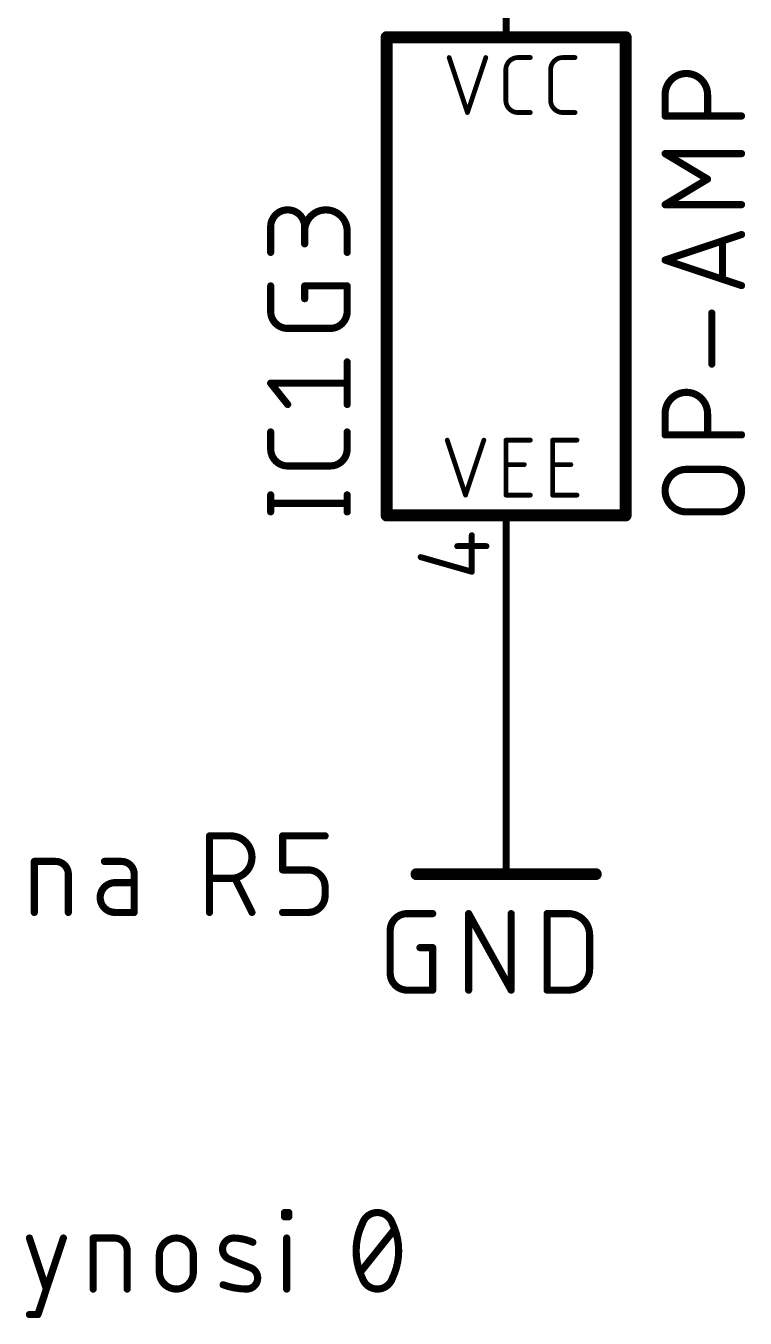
# Model space of a CAD drawing. Extents: x 5 to 171, y -44 to 47.
# Drawn here: x 73.61 to 88.9, y -43.72 to -16.27 of the extents above; entities that cross this region are included whole.
import ezdxf

# ---------------------------------------------------------------- set-up
doc = ezdxf.new("R2010")
doc.units = 0
for name, color, linetype in [('91', 122, 'CONTINUOUS'), ('94', 12, 'CONTINUOUS'), ('95', 251, 'CONTINUOUS'), ('96', 251, 'CONTINUOUS'), ('97', 251, 'CONTINUOUS')]:
    doc.layers.add(name, color=color, linetype=linetype)

msp = doc.modelspace()

# ---------------------------------------------------------------- linework, layer by layer
at = {"layer": '91', "const_width": 0.1524}
msp.add_lwpolyline([(83.82, -31.75), (83.82, -29.21)], dxfattribs=at)
at = {"layer": '91', "const_width": 0.0762}
for points in [[(83.8581, -29.21, 1), (83.7819, -29.21)], [(83.7819, -31.75, 1), (83.8581, -31.75)]]:
    msp.add_lwpolyline(points, format="xyb", dxfattribs=at)
at = {"layer": '94'}
for points, const_width in [([(83.82, -13.97), (83.82, -16.51)], 0.1524), ([(81.28, -16.51), (86.36, -16.51)], 0.254), ([(81.28, -26.67), (81.28, -16.51)], 0.254), ([(86.36, -16.51), (86.36, -26.67)], 0.254), ([(82.6088, -16.9418), (82.9983, -18.1102)], 0.1016), ([(82.9983, -18.1102), (83.3877, -16.9418)], 0.1016), ([(84.073, -16.9418), (84.3327, -16.9418)], 0.1016), ([(85.0255, -16.9418), (85.2852, -16.9418)], 0.1016), ([(83.8134, -17.8506), (83.8134, -17.2014)], 0.1016), ([(84.7659, -17.8506), (84.7659, -17.2014)], 0.1016), ([(84.3327, -18.1102), (84.073, -18.1102)], 0.1016), ([(85.2852, -18.1102), (85.0255, -18.1102)], 0.1016), ([(82.5679, -25.0698), (82.9574, -26.2382)], 0.1016), ([(82.9574, -26.2382), (83.3469, -25.0698)], 0.1016), ([(83.8162, -26.2382), (83.8162, -25.0698)], 0.1016), ([(83.8162, -25.0698), (84.3355, -25.0698)], 0.1016), ([(84.8068, -26.2382), (84.8068, -25.0698)], 0.1016), ([(84.8068, -25.0698), (85.3261, -25.0698)], 0.1016), ([(83.8162, -25.5891), (84.2057, -25.5891)], 0.1016), ([(84.8068, -25.5891), (85.1963, -25.5891)], 0.1016), ([(84.3355, -26.2382), (83.8162, -26.2382)], 0.1016), ([(85.3261, -26.2382), (84.8068, -26.2382)], 0.1016), ([(86.36, -26.67), (81.28, -26.67)], 0.254), ([(83.82, -29.21), (83.82, -26.67)], 0.1524), ([(83.82, -31.75), (83.82, -34.29)], 0.1524), ([(81.915, -34.29), (85.725, -34.29)], 0.254)]:
    msp.add_lwpolyline(points, dxfattribs=dict(at, const_width=const_width))
for points, const_width in [([(81.28, -16.4465, 1), (81.28, -16.5735)], 0.127), ([(81.3435, -16.51, 1), (81.2165, -16.51)], 0.127), ([(83.7819, -16.51, 1), (83.8581, -16.51)], 0.0762), ([(86.4235, -16.51, 1), (86.2965, -16.51)], 0.127), ([(86.36, -16.5735, 1), (86.36, -16.4465)], 0.127), ([(82.6329, -16.9338, 1), (82.5847, -16.9498)], 0.0508), ([(83.4118, -16.9498, 1), (83.3636, -16.9338)], 0.0508), ([(84.073, -16.9418, 0.4142), (83.8134, -17.2014)], 0.1016), ([(84.073, -16.9164, 1), (84.073, -16.9672)], 0.0508), ([(84.073, -16.9672, 1), (84.073, -16.9164)], 0.0508), ([(84.3327, -16.9672, 1), (84.3327, -16.9164)], 0.0508), ([(85.0255, -16.9418, 0.4142), (84.7659, -17.2014)], 0.1016), ([(85.0255, -16.9164, 1), (85.0255, -16.9672)], 0.0508), ([(85.0255, -16.9672, 1), (85.0255, -16.9164)], 0.0508), ([(85.2852, -16.9672, 1), (85.2852, -16.9164)], 0.0508), ([(83.8388, -17.2014, 1), (83.788, -17.2014)], 0.0508), ([(83.788, -17.2014, 1), (83.8388, -17.2014)], 0.0508), ([(84.7913, -17.2014, 1), (84.7405, -17.2014)], 0.0508), ([(84.7405, -17.2014, 1), (84.7913, -17.2014)], 0.0508), ([(83.8134, -17.8506, 0.4142), (84.073, -18.1102)], 0.1016), ([(83.8388, -17.8506, 1), (83.788, -17.8506)], 0.0508), ([(83.788, -17.8506, 1), (83.8388, -17.8506)], 0.0508), ([(84.7659, -17.8506, 0.4142), (85.0255, -18.1102)], 0.1016), ([(84.7913, -17.8506, 1), (84.7405, -17.8506)], 0.0508), ([(84.7405, -17.8506, 1), (84.7913, -17.8506)], 0.0508), ([(82.9742, -18.1022, 1), (83.0224, -18.1182)], 0.0508), ([(82.9742, -18.1182, 1), (83.0224, -18.1022)], 0.0508), ([(84.073, -18.0848, 1), (84.073, -18.1356)], 0.0508), ([(84.073, -18.1356, 1), (84.073, -18.0848)], 0.0508), ([(84.3327, -18.1356, 1), (84.3327, -18.0848)], 0.0508), ([(85.0255, -18.0848, 1), (85.0255, -18.1356)], 0.0508), ([(85.0255, -18.1356, 1), (85.0255, -18.0848)], 0.0508), ([(85.2852, -18.1356, 1), (85.2852, -18.0848)], 0.0508), ([(82.592, -25.0618, 1), (82.5438, -25.0778)], 0.0508), ([(83.3709, -25.0778, 1), (83.3228, -25.0618)], 0.0508), ([(83.8416, -25.0698, 1), (83.7908, -25.0698)], 0.0508), ([(83.8162, -25.0444, 1), (83.8162, -25.0952)], 0.0508), ([(84.3355, -25.0952, 1), (84.3355, -25.0444)], 0.0508), ([(84.8322, -25.0698, 1), (84.7814, -25.0698)], 0.0508), ([(84.8068, -25.0444, 1), (84.8068, -25.0952)], 0.0508), ([(85.3261, -25.0952, 1), (85.3261, -25.0444)], 0.0508), ([(83.8162, -25.5637, 1), (83.8162, -25.6145)], 0.0508), ([(84.2057, -25.6145, 1), (84.2057, -25.5637)], 0.0508), ([(84.8068, -25.5637, 1), (84.8068, -25.6145)], 0.0508), ([(85.1963, -25.6145, 1), (85.1963, -25.5637)], 0.0508), ([(82.9333, -26.2302, 1), (82.9815, -26.2462)], 0.0508), ([(82.9333, -26.2462, 1), (82.9815, -26.2302)], 0.0508), ([(83.8162, -26.2128, 1), (83.8162, -26.2636)], 0.0508), ([(83.7908, -26.2382, 1), (83.8416, -26.2382)], 0.0508), ([(84.3355, -26.2636, 1), (84.3355, -26.2128)], 0.0508), ([(84.8068, -26.2128, 1), (84.8068, -26.2636)], 0.0508), ([(84.7814, -26.2382, 1), (84.8322, -26.2382)], 0.0508), ([(85.3261, -26.2636, 1), (85.3261, -26.2128)], 0.0508), ([(81.28, -26.6065, 1), (81.28, -26.7335)], 0.127), ([(81.2165, -26.67, 1), (81.3435, -26.67)], 0.127), ([(83.8581, -26.67, 1), (83.7819, -26.67)], 0.0762), ([(86.2965, -26.67, 1), (86.4235, -26.67)], 0.127), ([(86.36, -26.7335, 1), (86.36, -26.6065)], 0.127), ([(83.7819, -29.21, 1), (83.8581, -29.21)], 0.0762), ([(83.8581, -31.75, 1), (83.7819, -31.75)], 0.0762), ([(81.915, -34.2265, 1), (81.915, -34.3535)], 0.127), ([(83.7819, -34.29, 1), (83.8581, -34.29)], 0.0762), ([(85.725, -34.3535, 1), (85.725, -34.2265)], 0.127)]:
    msp.add_lwpolyline(points, format="xyb", dxfattribs=dict(at, const_width=const_width))
at = {"layer": '95'}
for points, const_width in [([(88.1013, -17.7324, 1), (87.1982, -17.7324)], 0.1524), ([(87.2363, -17.7324, 1), (87.1601, -17.7324)], 0.0762), ([(87.1601, -17.7324, 1), (87.2363, -17.7324)], 0.0762), ([(88.1394, -17.7324, 1), (88.0632, -17.7324)], 0.0762), ([(88.0632, -17.7324, 1), (88.1394, -17.7324)], 0.0762), ([(87.1982, -18.1458, 1), (87.1982, -18.222)], 0.0762), ([(88.8238, -18.222, 1), (88.8238, -18.1458)], 0.0762), ([(87.1601, -18.1839, 1), (87.2363, -18.1839)], 0.0762), ([(88.0632, -18.1839, 1), (88.1394, -18.1839)], 0.0762), ([(87.2178, -18.9505, 1), (87.1786, -19.0158)], 0.0762), ([(87.1982, -18.9451, 1), (87.1982, -19.0213)], 0.0762), ([(88.8238, -19.0213, 1), (88.8238, -18.9451)], 0.0762), ([(88.1209, -19.5577, 1), (88.0817, -19.4924)], 0.0762), ([(88.0817, -19.5577, 1), (88.1209, -19.4924)], 0.0762), ([(87.1982, -20.0288, 1), (87.1982, -20.105)], 0.0762), ([(87.1786, -20.0342, 1), (87.2178, -20.0996)], 0.0762), ([(88.8238, -20.105, 1), (88.8238, -20.0288)], 0.0762), ([(79.5387, -20.5393, 1), (78.8162, -20.5393)], 0.1524), ([(80.4418, -20.6296, 1), (79.5387, -20.6296)], 0.1524), ([(78.8543, -20.5393, 1), (78.7781, -20.5393)], 0.0762), ([(78.7781, -20.5393, 1), (78.8543, -20.5393)], 0.0762), ([(79.5768, -20.5393, 1), (79.5006, -20.5393)], 0.0762), ([(79.5006, -20.5393, 1), (79.5768, -20.5393)], 0.0762), ([(80.4799, -20.6296, 1), (80.4037, -20.6296)], 0.0762), ([(79.5006, -20.6296, 1), (79.5768, -20.6296)], 0.0762), ([(79.5006, -20.9006, 1), (79.5768, -20.9006)], 0.0762), ([(80.4037, -20.6296, 1), (80.4799, -20.6296)], 0.0762), ([(88.4555, -20.8381, 1), (88.3793, -20.8381)], 0.0762), ([(88.8358, -20.7387, 1), (88.8118, -20.6664)], 0.0762), ([(78.7781, -21.0812, 1), (78.8543, -21.0812)], 0.0762), ([(80.4037, -21.0812, 1), (80.4799, -21.0812)], 0.0762), ([(87.2102, -21.2083, 1), (87.1862, -21.2806)], 0.0762), ([(87.1862, -21.2083, 1), (87.2102, -21.2806)], 0.0762), ([(88.3793, -21.6509, 1), (88.4555, -21.6509)], 0.0762), ([(78.8543, -21.7933, 1), (78.7781, -21.7933)], 0.0762), ([(79.5768, -21.7933, 1), (79.5006, -21.7933)], 0.0762), ([(79.5387, -21.7552, 1), (79.5387, -21.8314)], 0.0762), ([(80.4799, -21.7933, 1), (80.4037, -21.7933)], 0.0762), ([(80.4418, -21.8314, 1), (80.4418, -21.7552)], 0.0762), ([(88.8118, -21.8225, 1), (88.8358, -21.7502)], 0.0762), ([(79.5006, -22.0642, 1), (79.5768, -22.0642)], 0.0762), ([(78.8162, -22.3352, 0.4142), (79.1774, -22.6964)], 0.1524), ([(78.8543, -22.3352, 1), (78.7781, -22.3352)], 0.0762), ([(78.7781, -22.3352, 1), (78.8543, -22.3352)], 0.0762), ([(80.0806, -22.6964, 0.4142), (80.4418, -22.3352)], 0.1524), ([(80.4799, -22.3352, 1), (80.4037, -22.3352)], 0.0762), ([(80.4037, -22.3352, 1), (80.4799, -22.3352)], 0.0762), ([(88.2297, -22.3699, 1), (88.1535, -22.3699)], 0.0762), ([(79.1774, -22.6583, 1), (79.1774, -22.7345)], 0.0762), ([(79.1774, -22.7345, 1), (79.1774, -22.6583)], 0.0762), ([(80.0806, -22.6583, 1), (80.0806, -22.7345)], 0.0762), ([(80.0806, -22.7345, 1), (80.0806, -22.6583)], 0.0762), ([(80.4799, -23.4085, 1), (80.4037, -23.4085)], 0.0762), ([(88.1535, -23.4537, 1), (88.2297, -23.4537)], 0.0762), ([(78.846, -23.8363, 1), (78.7864, -23.8839)], 0.0762), ([(78.8162, -23.822, 1), (78.8162, -23.8982)], 0.0762), ([(80.4418, -23.8982, 1), (80.4418, -23.822)], 0.0762), ([(88.1013, -24.5059, 1), (87.1982, -24.5059)], 0.1524), ([(79.1477, -24.3354, 1), (79.2072, -24.2878)], 0.0762), ([(80.4037, -24.3116, 1), (80.4799, -24.3116)], 0.0762), ([(87.2363, -24.5059, 1), (87.1601, -24.5059)], 0.0762), ([(88.1394, -24.5059, 1), (88.0632, -24.5059)], 0.0762), ([(87.1601, -24.5059, 1), (87.2363, -24.5059)], 0.0762), ([(88.0632, -24.5059, 1), (88.1394, -24.5059)], 0.0762), ([(78.8543, -24.8957, 1), (78.7781, -24.8957)], 0.0762), ([(80.4799, -24.8957, 1), (80.4037, -24.8957)], 0.0762), ([(87.1982, -24.9194, 1), (87.1982, -24.9956)], 0.0762), ([(87.1601, -24.9575, 1), (87.2363, -24.9575)], 0.0762), ([(88.0632, -24.9575, 1), (88.1394, -24.9575)], 0.0762), ([(88.8238, -24.9956, 1), (88.8238, -24.9194)], 0.0762), ([(78.8162, -25.2569, 0.4142), (79.1774, -25.6182)], 0.1524), ([(78.8543, -25.2569, 1), (78.7781, -25.2569)], 0.0762), ([(78.7781, -25.2569, 1), (78.8543, -25.2569)], 0.0762), ([(80.0806, -25.6182, 0.4142), (80.4418, -25.2569)], 0.1524), ([(80.4799, -25.2569, 1), (80.4037, -25.2569)], 0.0762), ([(80.4037, -25.2569, 1), (80.4799, -25.2569)], 0.0762), ([(79.1774, -25.5801, 1), (79.1774, -25.6563)], 0.0762), ([(79.1774, -25.6563, 1), (79.1774, -25.5801)], 0.0762), ([(80.0806, -25.5801, 1), (80.0806, -25.6563)], 0.0762), ([(80.0806, -25.6563, 1), (80.0806, -25.5801)], 0.0762), ([(87.6498, -25.6907, 1), (87.6498, -26.5938)], 0.1524), ([(87.6498, -25.6526, 1), (87.6498, -25.7288)], 0.0762), ([(87.6498, -25.7288, 1), (87.6498, -25.6526)], 0.0762), ([(88.3722, -26.5938, 1), (88.3722, -25.6907)], 0.1524), ([(88.3722, -25.6526, 1), (88.3722, -25.7288)], 0.0762), ([(88.3722, -25.7288, 1), (88.3722, -25.6526)], 0.0762), ([(78.8543, -26.2326, 1), (78.7781, -26.2326)], 0.0762), ([(78.8162, -26.3751, 1), (78.8162, -26.4513)], 0.0762), ([(80.4799, -26.2326, 1), (80.4037, -26.2326)], 0.0762), ([(80.4418, -26.4513, 1), (80.4418, -26.3751)], 0.0762), ([(78.7781, -26.5938, 1), (78.8543, -26.5938)], 0.0762), ([(80.4037, -26.5938, 1), (80.4799, -26.5938)], 0.0762), ([(87.6498, -26.5557, 1), (87.6498, -26.6319)], 0.0762), ([(87.6498, -26.6319, 1), (87.6498, -26.5557)], 0.0762), ([(88.3722, -26.5557, 1), (88.3722, -26.6319)], 0.0762), ([(88.3722, -26.6319, 1), (88.3722, -26.5557)], 0.0762), ([(83.1222, -27.0891, 1), (83.0587, -27.0891)], 0.0635), ([(82.78, -27.2902, 1), (82.78, -27.3537)], 0.0635), ([(83.4009, -27.3537, 1), (83.4009, -27.2902)], 0.0635), ([(82.0126, -27.5242, 1), (81.9952, -27.5853)], 0.0635), ([(83.0587, -27.8652, 1), (83.1222, -27.8652)], 0.0635), ([(83.0817, -27.8957, 1), (83.0992, -27.8347)], 0.0635)]:
    msp.add_lwpolyline(points, format="xyb", dxfattribs=dict(at, const_width=const_width))
for points, const_width in [([(87.1982, -18.1839), (87.1982, -17.7324)], 0.1524), ([(88.1013, -17.7324), (88.1013, -18.1839)], 0.1524), ([(88.8238, -18.1839), (87.1982, -18.1839)], 0.1524), ([(88.1013, -19.525), (87.1982, -18.9832)], 0.1524), ([(87.1982, -18.9832), (88.8238, -18.9832)], 0.1524), ([(87.1982, -20.0669), (88.1013, -19.525)], 0.1524), ([(88.8238, -20.0669), (87.1982, -20.0669)], 0.1524), ([(78.8162, -21.0812), (78.8162, -20.5393)], 0.1524), ([(79.5387, -20.5393), (79.5387, -20.9006)], 0.1524), ([(80.4418, -21.0812), (80.4418, -20.6296)], 0.1524), ([(87.1982, -21.2445), (88.8238, -20.7026)], 0.1524), ([(88.4174, -20.8381), (88.4174, -21.6509)], 0.1524), ([(88.8238, -21.7863), (87.1982, -21.2445)], 0.1524), ([(78.8162, -22.3352), (78.8162, -21.7933)], 0.1524), ([(79.5387, -22.0642), (79.5387, -21.7933)], 0.1524), ([(79.5387, -21.7933), (80.4418, -21.7933)], 0.1524), ([(80.4418, -21.7933), (80.4418, -22.3352)], 0.1524), ([(88.1916, -23.4537), (88.1916, -22.3699)], 0.1524), ([(80.0806, -22.6964), (79.1774, -22.6964)], 0.1524), ([(80.4418, -24.3116), (80.4418, -23.4085)], 0.1524), ([(79.1774, -24.3116), (78.8162, -23.8601)], 0.1524), ([(78.8162, -23.8601), (80.4418, -23.8601)], 0.1524), ([(87.1982, -24.9575), (87.1982, -24.5059)], 0.1524), ([(88.1013, -24.5059), (88.1013, -24.9575)], 0.1524), ([(78.8162, -25.2569), (78.8162, -24.8957)], 0.1524), ([(80.4418, -24.8957), (80.4418, -25.2569)], 0.1524), ([(88.8238, -24.9575), (87.1982, -24.9575)], 0.1524), ([(80.0806, -25.6182), (79.1774, -25.6182)], 0.1524), ([(87.6498, -25.6907), (88.3722, -25.6907)], 0.1524), ([(78.8162, -26.5938), (78.8162, -26.2326)], 0.1524), ([(78.8162, -26.4132), (80.4418, -26.4132)], 0.1524), ([(80.4418, -26.5938), (80.4418, -26.2326)], 0.1524), ([(88.3722, -26.5938), (87.6498, -26.5938)], 0.1524), ([(83.0905, -27.8652), (83.0905, -27.0891)], 0.127), ([(82.78, -27.3219), (83.4009, -27.3219)], 0.127), ([(82.0039, -27.5548), (83.0905, -27.8652)], 0.127)]:
    msp.add_lwpolyline(points, dxfattribs=dict(at, const_width=const_width))
at = {"layer": '96'}
for points, const_width in [([(81.7174, -35.1282, 0.4142), (81.3562, -35.4894)], 0.1524), ([(81.7174, -35.0901, 1), (81.7174, -35.1663)], 0.0762), ([(81.7174, -35.1663, 1), (81.7174, -35.0901)], 0.0762), ([(82.2593, -35.1663, 1), (82.2593, -35.0901)], 0.0762), ([(83.0616, -35.1282, 1), (82.9854, -35.1282)], 0.0762), ([(83.0568, -35.1097, 1), (82.9902, -35.1467)], 0.0762), ([(83.9647, -35.1282, 1), (83.8885, -35.1282)], 0.0762), ([(84.729, -35.1282, 1), (84.6528, -35.1282)], 0.0762), ([(84.6909, -35.0901, 1), (84.6909, -35.1663)], 0.0762), ([(85.594, -35.5798, 0.4142), (85.1424, -35.1282)], 0.1524), ([(85.1424, -35.0901, 1), (85.1424, -35.1663)], 0.0762), ([(85.1424, -35.1663, 1), (85.1424, -35.0901)], 0.0762), ([(81.3943, -35.4894, 1), (81.3181, -35.4894)], 0.0762), ([(81.3181, -35.4894, 1), (81.3943, -35.4894)], 0.0762), ([(85.6321, -35.5798, 1), (85.5559, -35.5798)], 0.0762), ([(85.5559, -35.5798, 1), (85.6321, -35.5798)], 0.0762), ([(81.9884, -35.8126, 1), (81.9884, -35.8888)], 0.0762), ([(82.2974, -35.8507, 1), (82.2212, -35.8507)], 0.0762), ([(82.2593, -35.8888, 1), (82.2593, -35.8126)], 0.0762), ([(85.1424, -36.7538, 0.4142), (85.594, -36.3022)], 0.1524), ([(85.6321, -36.3022, 1), (85.5559, -36.3022)], 0.0762), ([(81.3562, -36.3926, 0.4142), (81.7174, -36.7538)], 0.1524), ([(81.3943, -36.3926, 1), (81.3181, -36.3926)], 0.0762), ([(81.3181, -36.3926, 1), (81.3943, -36.3926)], 0.0762), ([(85.5559, -36.3022, 1), (85.6321, -36.3022)], 0.0762), ([(81.7174, -36.7157, 1), (81.7174, -36.7919)], 0.0762), ([(81.7174, -36.7919, 1), (81.7174, -36.7157)], 0.0762), ([(82.2212, -36.7538, 1), (82.2974, -36.7538)], 0.0762), ([(82.2593, -36.7919, 1), (82.2593, -36.7157)], 0.0762), ([(82.9854, -36.7538, 1), (83.0616, -36.7538)], 0.0762), ([(83.8885, -36.7538, 1), (83.9647, -36.7538)], 0.0762), ([(83.8933, -36.7723, 1), (83.9599, -36.7353)], 0.0762), ([(84.6909, -36.7157, 1), (84.6909, -36.7919)], 0.0762), ([(84.6528, -36.7538, 1), (84.729, -36.7538)], 0.0762), ([(85.1424, -36.7157, 1), (85.1424, -36.7919)], 0.0762), ([(85.1424, -36.7919, 1), (85.1424, -36.7157)], 0.0762)]:
    msp.add_lwpolyline(points, format="xyb", dxfattribs=dict(at, const_width=const_width))
at = {"layer": '96', "const_width": 0.1524}
for points in [[(81.7174, -35.1282), (82.2593, -35.1282)], [(83.0235, -36.7538), (83.0235, -35.1282)], [(83.0235, -35.1282), (83.9266, -36.7538)], [(83.9266, -36.7538), (83.9266, -35.1282)], [(84.6909, -36.7538), (84.6909, -35.1282)], [(84.6909, -35.1282), (85.1424, -35.1282)], [(81.3562, -36.3926), (81.3562, -35.4894)], [(85.594, -35.5798), (85.594, -36.3022)], [(81.9884, -35.8507), (82.2593, -35.8507)], [(82.2593, -35.8507), (82.2593, -36.7538)], [(82.2593, -36.7538), (81.7174, -36.7538)], [(85.1424, -36.7538), (84.6909, -36.7538)]]:
    msp.add_lwpolyline(points, dxfattribs=at)
at = {"layer": '97', "const_width": 0.1524}
for points in [[(77.5156, -35.1028), (77.5156, -33.4772)], [(77.5156, -33.4772), (77.9671, -33.4772)], [(79.0696, -34.1997), (79.0696, -33.4772)], [(79.0696, -33.4772), (79.9727, -33.4772)], [(73.7931, -35.1028), (73.7931, -34.0191)], [(73.7931, -34.0191), (74.2447, -34.0191)], [(75.6442, -34.0191), (75.2829, -34.0191)], [(74.5156, -34.29), (74.5156, -35.1028)], [(75.9151, -35.1028), (75.9151, -34.29)], [(77.9671, -34.3803), (77.5156, -34.3803)], [(78.4187, -35.1028), (78.0575, -34.3803)], [(79.6114, -34.1997), (79.0696, -34.1997)], [(75.9151, -34.4706), (75.5087, -34.4706)], [(79.9727, -34.7416), (79.9727, -34.5609)], [(75.5087, -35.1028), (75.9151, -35.1028)], [(79.0696, -35.1028), (79.6114, -35.1028)], [(79.1112, -41.5685), (79.1112, -41.4782)], [(79.1112, -41.4782), (79.2015, -41.4782)], [(79.2015, -41.4782), (79.2015, -41.5685)], [(79.2015, -41.5685), (79.1112, -41.5685)], [(73.6889, -42.0201), (74.0502, -43.1038)], [(73.8696, -43.6457), (74.4114, -42.0201)], [(75.0436, -43.1038), (75.0436, -42.0201)], [(75.0436, -42.0201), (75.4952, -42.0201)], [(79.1564, -43.1038), (79.1564, -42.0201)], [(80.723, -42.7426), (81.4455, -41.8394)], [(75.7661, -42.291), (75.7661, -43.1038)], [(76.4504, -42.7426), (76.4504, -42.3813)], [(77.1729, -42.3813), (77.1729, -42.7426)], [(78.3922, -42.6522), (77.9406, -42.4716)], [(73.6889, -43.6457), (73.8696, -43.6457)]]:
    msp.add_lwpolyline(points, dxfattribs=at)
at = {"layer": '97'}
for points, const_width in [([(77.5537, -33.4772, 1), (77.4775, -33.4772)], 0.0762), ([(77.5156, -33.4391, 1), (77.5156, -33.5153)], 0.0762), ([(77.9671, -34.3803, 1), (77.9671, -33.4772)], 0.1524), ([(77.9671, -33.4391, 1), (77.9671, -33.5153)], 0.0762), ([(77.9671, -33.5153, 1), (77.9671, -33.4391)], 0.0762), ([(79.1077, -33.4772, 1), (79.0315, -33.4772)], 0.0762), ([(79.0696, -33.4391, 1), (79.0696, -33.5153)], 0.0762), ([(79.9727, -33.5153, 1), (79.9727, -33.4391)], 0.0762), ([(73.8312, -34.0191, 1), (73.755, -34.0191)], 0.0762), ([(73.7931, -33.981, 1), (73.7931, -34.0572)], 0.0762), ([(74.5156, -34.29, 0.4142), (74.2447, -34.0191)], 0.1524), ([(74.2447, -33.981, 1), (74.2447, -34.0572)], 0.0762), ([(74.2447, -34.0572, 1), (74.2447, -33.981)], 0.0762), ([(75.2829, -33.981, 1), (75.2829, -34.0572)], 0.0762), ([(75.9151, -34.29, 0.4142), (75.6442, -34.0191)], 0.1524), ([(75.6442, -33.981, 1), (75.6442, -34.0572)], 0.0762), ([(75.6442, -34.0572, 1), (75.6442, -33.981)], 0.0762), ([(74.5537, -34.29, 1), (74.4775, -34.29)], 0.0762), ([(74.4775, -34.29, 1), (74.5537, -34.29)], 0.0762), ([(75.9532, -34.29, 1), (75.877, -34.29)], 0.0762), ([(75.877, -34.29, 1), (75.9532, -34.29)], 0.0762), ([(77.5156, -34.3422, 1), (77.5156, -34.4184)], 0.0762), ([(77.9671, -34.3422, 1), (77.9671, -34.4184)], 0.0762), ([(77.9671, -34.4184, 1), (77.9671, -34.3422)], 0.0762), ([(78.0915, -34.3633, 1), (78.0234, -34.3974)], 0.0762), ([(79.0696, -34.1616, 1), (79.0696, -34.2378)], 0.0762), ([(79.0315, -34.1997, 1), (79.1077, -34.1997)], 0.0762), ([(79.9727, -34.5609, 0.4142), (79.6114, -34.1997)], 0.1524), ([(79.6114, -34.1616, 1), (79.6114, -34.2378)], 0.0762), ([(79.6114, -34.2378, 1), (79.6114, -34.1616)], 0.0762), ([(75.5087, -34.4706, 1), (75.5087, -35.1028)], 0.1524), ([(75.5087, -34.4325, 1), (75.5087, -34.5087)], 0.0762), ([(75.5087, -34.5087, 1), (75.5087, -34.4325)], 0.0762), ([(75.9151, -34.5087, 1), (75.9151, -34.4325)], 0.0762), ([(80.0108, -34.5609, 1), (79.9346, -34.5609)], 0.0762), ([(79.9346, -34.5609, 1), (80.0108, -34.5609)], 0.0762), ([(79.6114, -35.1028, 0.4142), (79.9727, -34.7416)], 0.1524), ([(80.0108, -34.7416, 1), (79.9346, -34.7416)], 0.0762), ([(79.9346, -34.7416, 1), (80.0108, -34.7416)], 0.0762), ([(73.755, -35.1028, 1), (73.8312, -35.1028)], 0.0762), ([(74.4775, -35.1028, 1), (74.5537, -35.1028)], 0.0762), ([(75.5087, -35.0647, 1), (75.5087, -35.1409)], 0.0762), ([(75.5087, -35.1409, 1), (75.5087, -35.0647)], 0.0762), ([(75.877, -35.1028, 1), (75.9532, -35.1028)], 0.0762), ([(75.9151, -35.1409, 1), (75.9151, -35.0647)], 0.0762), ([(77.4775, -35.1028, 1), (77.5537, -35.1028)], 0.0762), ([(78.3846, -35.1198, 1), (78.4528, -35.0858)], 0.0762), ([(79.0696, -35.0647, 1), (79.0696, -35.1409)], 0.0762), ([(79.6114, -35.0647, 1), (79.6114, -35.1409)], 0.0762), ([(79.6114, -35.1409, 1), (79.6114, -35.0647)], 0.0762), ([(79.1493, -41.4782, 1), (79.0731, -41.4782)], 0.0762), ([(79.1112, -41.4401, 1), (79.1112, -41.5163)], 0.0762), ([(79.2396, -41.4782, 1), (79.1634, -41.4782)], 0.0762), ([(79.2015, -41.5163, 1), (79.2015, -41.4401)], 0.0762), ([(81.0842, -41.4782, 0.3205), (80.7681, -41.704)], 0.1524), ([(81.4003, -41.704, 0.3205), (81.0842, -41.4782)], 0.1524), ([(81.0842, -41.4401, 1), (81.0842, -41.5163)], 0.0762), ([(81.0842, -41.5163, 1), (81.0842, -41.4401)], 0.0762), ([(79.1112, -41.5304, 1), (79.1112, -41.6066)], 0.0762), ([(79.0731, -41.5685, 1), (79.1493, -41.5685)], 0.0762), ([(79.1634, -41.5685, 1), (79.2396, -41.5685)], 0.0762), ([(79.2015, -41.6066, 1), (79.2015, -41.5304)], 0.0762), ([(80.7681, -41.704, 0.1139), (80.6327, -42.291)], 0.1524), ([(80.7321, -41.6916, 1), (80.8042, -41.7163)], 0.0762), ([(80.8024, -41.7207, 1), (80.7339, -41.6873)], 0.0762), ([(81.5358, -42.291, 0.1139), (81.4003, -41.704)], 0.1524), ([(81.4346, -41.6873, 1), (81.3661, -41.7207)], 0.0762), ([(81.3643, -41.7163, 1), (81.4363, -41.6916)], 0.0762), ([(73.7251, -42.008, 1), (73.6528, -42.0321)], 0.0762), ([(74.4476, -42.0321, 1), (74.3753, -42.008)], 0.0762), ([(75.0817, -42.0201, 1), (75.0055, -42.0201)], 0.0762), ([(75.0436, -41.982, 1), (75.0436, -42.0582)], 0.0762), ([(75.7661, -42.291, 0.4142), (75.4952, -42.0201)], 0.1524), ([(75.4952, -41.982, 1), (75.4952, -42.0582)], 0.0762), ([(75.4952, -42.0582, 1), (75.4952, -41.982)], 0.0762), ([(77.1729, -42.3813, 1), (76.4504, -42.3813)], 0.1524), ([(78.0309, -42.0201, 0.8318), (77.9406, -42.4716)], 0.1524), ([(78.4373, -42.1104, 0.1026), (78.0309, -42.0201)], 0.1524), ([(78.0315, -41.982, 1), (78.0304, -42.0582)], 0.0762), ([(78.0304, -42.0582, 1), (78.0315, -41.982)], 0.0762), ([(79.1945, -42.0201, 1), (79.1183, -42.0201)], 0.0762), ([(81.4752, -41.8632, 1), (81.4157, -41.8156)], 0.0762), ([(75.8042, -42.291, 1), (75.728, -42.291)], 0.0762), ([(75.728, -42.291, 1), (75.8042, -42.291)], 0.0762), ([(78.4217, -42.1451, 1), (78.453, -42.0756)], 0.0762), ([(80.6327, -42.291, 0.1139), (80.7681, -42.878)], 0.1524), ([(80.6708, -42.291, 1), (80.5946, -42.291)], 0.0762), ([(80.5946, -42.291, 1), (80.6708, -42.291)], 0.0762), ([(81.4003, -42.878, 0.1139), (81.5358, -42.291)], 0.1524), ([(81.5739, -42.291, 1), (81.4977, -42.291)], 0.0762), ([(81.4977, -42.291, 1), (81.5739, -42.291)], 0.0762), ([(76.4885, -42.3813, 1), (76.4123, -42.3813)], 0.0762), ([(76.4123, -42.3813, 1), (76.4885, -42.3813)], 0.0762), ([(77.211, -42.3813, 1), (77.1348, -42.3813)], 0.0762), ([(77.1348, -42.3813, 1), (77.211, -42.3813)], 0.0762), ([(77.9548, -42.4363, 1), (77.9265, -42.507)], 0.0762), ([(77.9265, -42.507, 1), (77.9548, -42.4362)], 0.0762), ([(76.4504, -42.7426, 1), (77.1729, -42.7426)], 0.1524), ([(76.4885, -42.7426, 1), (76.4123, -42.7426)], 0.0762), ([(76.4123, -42.7426, 1), (76.4885, -42.7426)], 0.0762), ([(77.211, -42.7426, 1), (77.1348, -42.7426)], 0.0762), ([(77.1348, -42.7426, 1), (77.211, -42.7426)], 0.0762), ([(78.3019, -43.1038, 0.8318), (78.3922, -42.6522)], 0.1524), ([(78.4063, -42.6169, 1), (78.378, -42.6876)], 0.0762), ([(78.378, -42.6876, 1), (78.4063, -42.6169)], 0.0762), ([(80.6932, -42.7188, 1), (80.7527, -42.7664)], 0.0762), ([(80.7681, -42.878, 0.3205), (81.0842, -43.1038)], 0.1524), ([(80.8042, -42.8657, 1), (80.7321, -42.8904)], 0.0762), ([(80.7339, -42.8947, 1), (80.8024, -42.8613)], 0.0762), ([(81.0842, -43.1038, 0.3205), (81.4003, -42.878)], 0.1524), ([(81.3661, -42.8613, 1), (81.4346, -42.8947)], 0.0762), ([(81.4363, -42.8904, 1), (81.3643, -42.8657)], 0.0762), ([(74.014, -43.1158, 1), (74.0863, -43.0918)], 0.0762), ([(75.0055, -43.1038, 1), (75.0817, -43.1038)], 0.0762), ([(75.728, -43.1038, 1), (75.8042, -43.1038)], 0.0762), ([(77.818, -42.9776, 1), (77.7922, -43.0493)], 0.0762), ([(77.8051, -43.0135, 0.083), (78.3019, -43.1038)], 0.1524), ([(78.3024, -43.0657, 1), (78.3013, -43.1419)], 0.0762), ([(78.3013, -43.1419, 1), (78.3024, -43.0657)], 0.0762), ([(79.1183, -43.1038, 1), (79.1945, -43.1038)], 0.0762), ([(81.0842, -43.0657, 1), (81.0842, -43.1419)], 0.0762), ([(81.0842, -43.1419, 1), (81.0842, -43.0657)], 0.0762), ([(73.6889, -43.6076, 1), (73.6889, -43.6838)], 0.0762), ([(73.8334, -43.6336, 1), (73.9057, -43.6577)], 0.0762), ([(73.8696, -43.6838, 1), (73.8696, -43.6076)], 0.0762)]:
    msp.add_lwpolyline(points, format="xyb", dxfattribs=dict(at, const_width=const_width))

doc.saveas('drawing.dxf')
